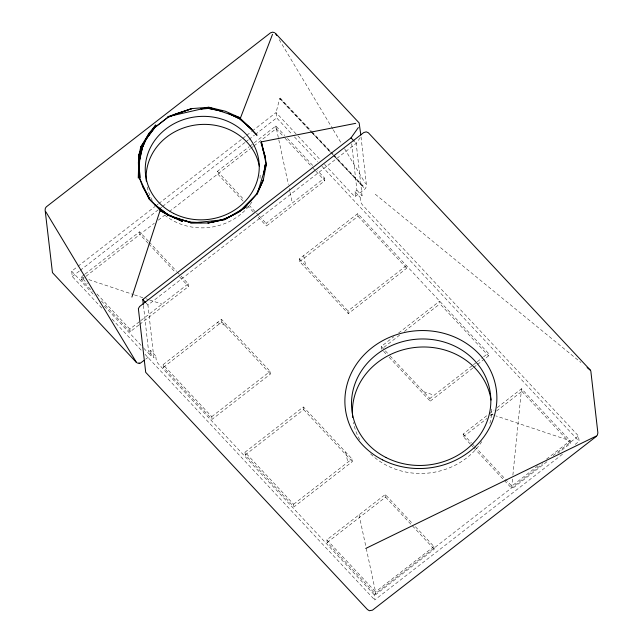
<?xml version="1.0" encoding="UTF-8"?>
<svg xmlns="http://www.w3.org/2000/svg" width="643" height="643" viewBox="0 0 643 643"><rect width="100%" height="100%" fill="white"/><g stroke="black" fill="none" stroke-linecap="round" stroke-linejoin="round"><path stroke-width="0.48" stroke-dasharray="3.21 2.41" d="M512.495 479.107L511.796 486.084L512.093 488.752L547.603 461.192M512.889 475.121L521.537 388.734L570.188 440.76L570.486 443.429L557.859 453.227M311.968 132.611L279.713 98.492L276.056 112.549L276.659 117.894L291.745 134.025M360.136 137.819L356.206 143.373L147.938 305.023L153.814 357.412L155.759 355.9L150.599 350.387L148.654 351.898L153.814 357.412M101.771 308.053L72.281 276.522L71.686 271.177L77.232 266.869M78.02 266.258L154.859 206.62M155.654 206.001L158.025 204.161M158.821 203.542L242.001 138.984M242.789 138.374L245.956 135.914M246.751 135.295L251.501 131.606M252.297 130.995L276.056 112.549L297.227 135.175M72.281 276.522L79.41 270.984M80.206 270.373L158.628 209.505M159.424 208.887L161.795 207.046M162.591 206.427L244.975 142.489M245.763 141.87L248.142 140.029M248.937 139.41L254.475 135.11M255.271 134.491L276.659 117.894M84.362 274.625L81.203 277.077L81.508 279.753L92.471 291.472M85.149 274.014L139.595 231.753L148.509 241.286M243.11 201.114L217.752 174.004L217.455 171.327L249.018 146.829M249.805 146.218L275.847 126.004L284.753 135.528M81.508 279.753L154.296 223.25M158.25 220.179L164.584 215.268M169.334 211.587L250.111 148.887M250.826 148.332L253.262 146.435M253.993 145.873L276.144 128.68L275.847 126.004L288.361 184.485M138.832 325.036L130.159 331.78L129.854 329.103L140.053 321.187M140.841 320.576L188.246 283.78L177.283 272.061M324.498 178.031L324.795 180.707L266.403 226.023L266.106 223.354L324.498 178.031L317.65 170.7M139.627 324.426L188.552 286.456L188.246 283.78M324.53 164.383L353.2 195.038A3.802 0.9 52.2 0 0 355.458 196.035L354.976 191.759L356.921 190.248L351.713 143.791M355.37 196.428L365.409 188.608L366.55 186.036L361.044 136.943M575.147 444.393L579.11 441.315L578.507 435.97L363.223 205.76A3.802 0.9 52.2 0 1 360.683 201.87L360.136 197.28L362.081 195.769L356.206 143.373L354.912 141.999M163.097 364.653L221.489 319.33L270.148 371.357L270.446 374.033L212.053 419.357L163.402 367.33L163.097 364.653L211.748 416.68L212.053 419.357M348.305 313.599L348 310.931L406.392 265.607L406.697 268.276L348.305 313.599L299.654 261.572L299.349 258.904L357.741 213.58L488.294 353.184L488.592 355.852L483.857 359.533M163.402 367.33L221.795 322.006L221.489 319.33M299.654 261.572L358.047 216.257L357.741 213.58M211.748 416.68L270.148 371.357M244.999 452.23L303.392 406.906L352.042 458.933L352.34 461.61L293.947 506.925L245.296 454.906L244.999 452.23L293.65 504.257L293.947 506.925M399.697 335.067L381.548 349.149L381.243 346.481L393.87 336.683M398.604 333.002L439.643 301.157L439.941 303.834L488.592 355.852M245.296 454.906L303.689 409.583L303.392 406.906M404.431 331.394L439.941 303.834M293.65 504.257L352.042 458.933M472.806 368.101L430.199 401.176L429.894 398.507L472.589 365.369M473.377 364.758L476.519 362.322M477.299 361.712L482.797 357.444M483.584 356.841L488.294 353.184M473.594 367.491L476.752 365.039M477.54 364.428L483.07 360.144M415.434 526.73L433.937 546.51L434.234 549.186L375.842 594.502L327.191 542.483L326.893 539.807L385.286 494.483L412.693 523.796M470.298 444.056L463.442 436.726L463.145 434.057L487.82 414.904M489.363 413.706L494.073 410.049M497.208 407.614L521.537 388.734L521.835 391.402L570.486 443.429M327.191 542.483L385.583 497.16L385.286 494.483M463.442 436.726L487.113 418.352M490.271 415.9L493.43 413.457M496.581 411.006L521.835 391.402M433.937 546.51L375.544 591.833L375.842 594.502M537.837 465.87L511.796 486.084L505.623 479.485M546.51 459.134L570.188 440.76L495.849 415.876M562.472 454.231L374.732 599.943L374.13 594.598L542.861 463.635M553.157 455.646L578.507 435.97M145.688 359.172L150.992 355.057M84.056 278.033L81.203 277.077L87.368 283.676M88.814 279.625L133.503 294.582M134.451 294.904L144.916 298.4M145.865 298.722L148.718 299.678M149.666 299.992L162.028 304.131M217.254 322.617L227.895 326.186M423.496 391.651L434.138 395.22M490.287 414.012L494.917 415.563M375.271 194.234L580.91 362.483M312.651 133.342L330.494 152.214M334.617 156.571L363.801 187.547L333.476 155.429M280.211 98.074L311.204 130.931M311.895 131.654L333.243 154.296M333.934 155.019L364.235 187.145L363.922 186.615M279.713 98.492L310.73 131.341M311.421 132.072L330.028 151.78M330.719 152.512L332.785 154.698M356.921 190.248L362.081 195.769M354.976 191.759L360.136 197.28M297.902 135.906L320.431 160.003M294.494 136.959L317.811 161.899M321.926 166.296L579.11 441.315M287.493 138.462L312.852 165.572M276.144 128.68L284.367 137.473M285.058 138.205L312.466 167.518M313.149 168.249L315.207 170.443M315.89 171.175L324.795 180.707M358.047 216.257L406.697 268.276M217.455 171.327L244.179 199.901M248.978 205.037L255.826 212.359M256.509 213.09L258.566 215.292M259.25 216.024L266.106 223.354M299.349 258.904L348 310.931M381.243 346.481L384.651 350.122M385.334 350.853L389.425 355.225M390.108 355.949L429.894 398.507M463.145 434.057L471.367 442.85M472.05 443.582L474.108 445.776M474.791 446.515L504.94 478.754M247.217 205.511L253.382 212.102M258.181 217.23L266.403 226.023M383.606 351.351L386.347 354.285M389.087 357.211L430.199 401.176M470.981 444.787L473.039 446.989M473.722 447.721L512.093 488.752M149.192 242.017L176.6 271.322M148.123 243.223L139.901 234.43L139.595 231.753M148.806 243.954L175.531 272.536M179.638 276.932L188.552 286.456M221.795 322.006L270.446 374.033M303.689 409.583L352.34 461.61M385.583 497.16L434.234 549.186M146.001 302.957L147.938 305.023M96.964 293.931L129.854 329.103M326.893 539.807L375.544 591.833L366.156 547.973M101.377 301.004L130.159 331.78M71.686 271.177L94.818 295.909M104.343 306.092L143.124 347.55M143.807 348.281L149.248 354.1A3.802 0.9 52.2 0 0 151.081 354.663L150.599 350.387M374.13 594.598L158.853 364.388A3.802 0.9 52.2 0 1 156.241 360.184L155.759 355.9M112.059 319.057L141.548 350.596M144.98 354.261L374.732 599.943M279.215 39.681L332.736 128.962M333.251 129.814L341.481 143.55M344.568 148.702L365.666 183.898M289.197 188.383L289.824 191.309M290.033 192.281L292.324 203.003M303.584 255.617L305.755 265.752M345.637 452.085L347.807 462.221M359.067 514.834L365.947 547M143.445 305.441L148.654 351.898M491.75 409.061A69.749 63.159 -6.4 0 1 489.307 425.465M481.776 441.637A69.749 63.159 -6.4 0 1 369.87 453.146M359.71 439.667A69.749 63.159 -6.4 0 1 353.425 422.371M260.15 175.161A57.066 51.681 -6.4 0 1 259.82 180.579M251.911 201.942A57.066 51.681 -6.4 0 1 164.126 214.617M152.27 200.463A57.066 51.681 -6.4 0 1 146.974 186.044"/><path stroke-width="0.96" d="M264.04 172.485L265.149 164.753L263.67 174.245M131.903 297.074L160.075 210.591L182.451 221.465L167.276 214.73L160.075 210.591M240.474 117.934L225.291 111.207L208.846 107.268L167.735 116.704L191.807 108.603L168.048 117.203L154.995 127.33L145.278 140.174L139.587 154.818L145.278 140.174L149.192 133.117L139.017 154.666L138.245 178.015L140.785 146.925L155.751 124.967L149.192 133.117L140.785 146.925L139.017 154.666L138.832 177.926L138.398 162.494L139.017 154.666L145.278 140.174L154.995 127.33L168.048 117.203L175.788 113.932L191.807 108.603L208.846 107.268L240.474 117.934L272.511 34.336M597.275 435.456L597.877 432.9L590.813 370.907M143.333 304.452L142.778 299.509L351.046 137.859L358.352 127.539M596.64 436.179L372.49 610.159L369.339 610.729L367.442 609.54L145.704 372.337L138.374 308.656L139.579 306.542L363.769 132.538L366.245 131.863L368.318 132.731L590.531 370.352M144.177 360.345L140.375 363.126L137.272 363.038M365.738 548.463L596.575 435.914M261.339 141.862L265.181 156.948L266.266 164.584L257.047 194.451L263.308 179.968L266.266 164.584L261.339 141.862L355.74 123.335M139.041 363.424L139.748 363.335M201.275 108.852L208.742 108.45L222.213 111.191M200.825 108.796L208.742 108.45L222.382 111.247M201.307 222.615L191.011 222.301L183.874 220.541M200.913 222.47L191.011 222.301L174.96 217.985L167.276 214.73L190.907 222.695L174.96 217.985L180.305 219.544M228.562 113.457L239.815 118.923L251.839 129.388L257.031 135.287L240.136 118.416L251.839 129.388L239.815 118.923L228.386 113.401M274.915 32.849L272.753 32.15L270.518 32.825L46.336 206.829L45.348 208.211L45.123 210.068L52.453 272.624L136.613 362.644M587.123 367.563L590.226 370.103M351.046 137.859L354.269 141.307M142.778 299.509L145.358 302.266M275.542 33.428L359.14 122.917L360.819 134.958M45.934 211.941L136.477 362.483M275.614 33.677L276.643 35.389M143.059 186.952L149.618 198.759L142.601 186.068L149.152 198.952L160.461 210.237L149.152 198.952L139.41 177.87L142.127 185.216M260.817 142.127L265.181 156.948L263.027 149.626M139.209 166.424L139.957 177.862L139.185 166.497M146.299 181.085A57.066 51.681 -6.4 0 1 196.179 124.911A57.066 51.681 -6.4 0 1 259.322 166.191M352.702 417.411A69.749 63.159 -6.4 0 1 414.044 347.582A69.749 63.159 -6.4 0 1 491.075 400.067M140.656 155.228L139.169 161.69L142.433 147.593L140.656 155.228M263.308 179.968L256.557 194.25A114.647 109.929 51.9 0 1 239.397 211.571L224.632 219.617L207.882 222.984L190.794 223.161L224.632 219.617L246.325 206.813C235.008 215.252 221.907 221.047 207.882 222.984L224.439 219.191L239.397 211.571L256.557 194.25L263.308 179.968M167.582 214.4L154.802 204.707L167.582 214.4M382.649 459.922A76.091 68.905 -6.4 0 0 496.878 398.266A76.091 68.905 -6.4 0 0 383.107 340.436A76.091 68.905 -6.4 0 0 382.649 459.922M386.13 457.567A69.749 63.159 -6.4 0 0 490.85 401.039A69.749 63.159 -6.4 0 0 386.556 348.032A69.749 63.159 -6.4 0 0 386.13 457.567M173.578 213.388A57.066 51.681 -6.4 0 0 259.25 167.14A57.066 51.681 -6.4 0 0 173.915 123.769A57.066 51.681 -6.4 0 0 173.578 213.388"/></g></svg>
